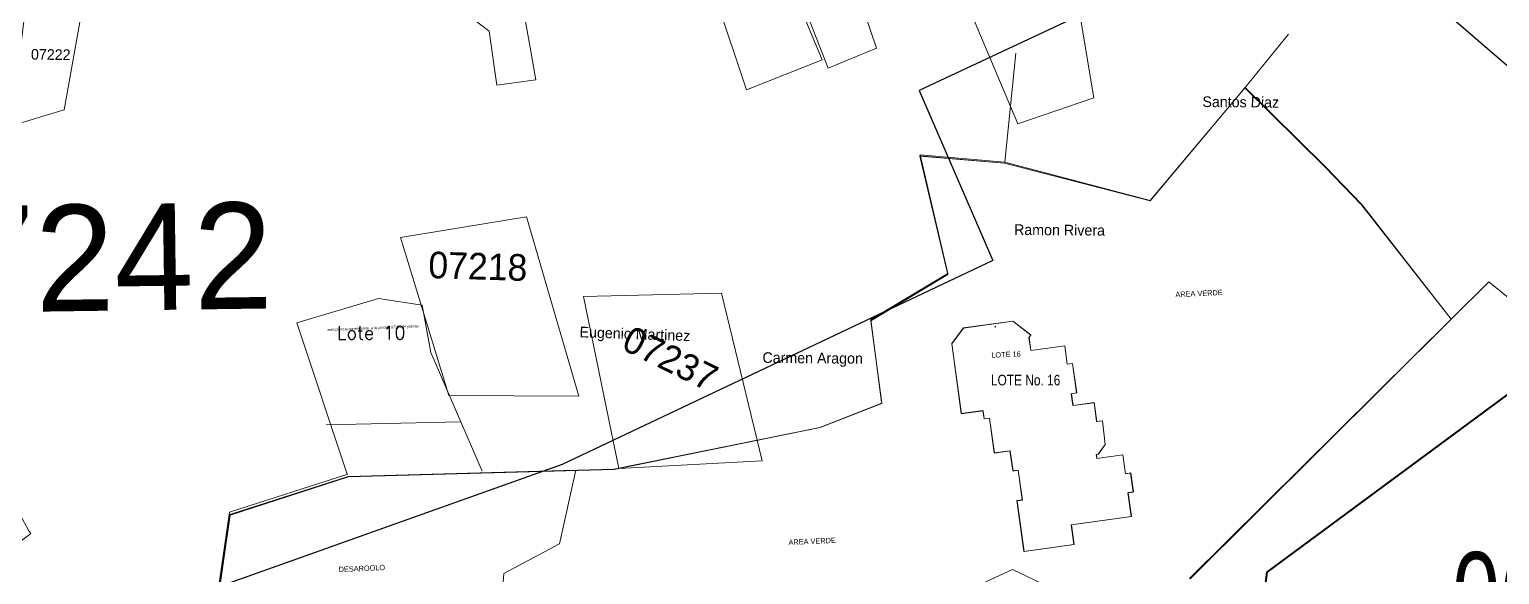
# Model space of a CAD drawing. Header units: inches. Extents: x 610851 to 630254, y 1234683 to 1264905.
# Drawn here: x 623685 to 623961.3, y 1244496.3 to 1244598.8 of the extents above; entities that cross this region are included whole.
import ezdxf
from ezdxf.enums import TextEntityAlignment as Align

# ---------------------------------------------------------------- set-up
doc = ezdxf.new("R2010")
doc.units = ezdxf.units.IN
doc.header["$MEASUREMENT"] = 0
doc.linetypes.add('HIDDEN', pattern=[3.75, 2.5, -1.25])
for name, color, linetype, lineweight in [('2', 7, 'Continuous', 0), ('Areas Administrativas', 7, 'Continuous', 0), ('BARANDAL', 3, 'Continuous', 0), ('Cajetin', 7, 'Continuous', 0), ('CONTORNOLevel 61', 7, 'Continuous', 0), ('Level 2', 7, 'Continuous', 0), ('Level 20', 7, 'Continuous', 0), ('Level 7', 7, 'Continuous', 0), ('Lote No 10', 4, 'Continuous', 0), ('Lotes de fase II', 7, 'Continuous', 0), ('Poligono', 7, 'Continuous', 0)]:
    doc.layers.add(name, color=color, linetype=linetype, lineweight=lineweight)
doc.styles.add('ARIAL', font='arial.ttf', dxfattribs={"height": 0.225})
doc.styles.add('style2', font='romans.shx')
doc.styles.add('Styledgn000', font='dgn000.shx')
doc.styles.add('Styledgn003', font='dgn003.shx')
doc.styles.add('Styledgn032', font='dgn032.shx')

msp = doc.modelspace()

# ---------------------------------------------------------------- linework, layer by layer
at = {"layer": '2', "color": 1, "linetype": 'Continuous', "lineweight": 0}
msp.add_line((623815.066, 1244549.208), (623822.728, 1244517.669), dxfattribs=at)
at = {"layer": '2', "color": 1, "linetype": 'Continuous', "lineweight": 0, "flags": 128}
for points in [[(623789.169, 1244548.533), (623815.066, 1244549.208)], [(623789.169, 1244548.533), (623795.81742, 1244516.21181)], [(623685.31675, 1244504.00224), (623684.94772, 1244504.52186), (623677.08058, 1244518.87065)], [(623795.81742, 1244516.21181), (623822.728, 1244517.669)], [(623669.564, 1244491.65), (623674.13, 1244495.437), (623685.31675, 1244504.00224)]]:
    msp.add_lwpolyline(points, dxfattribs=at)
at = {"layer": 'Areas Administrativas', "color": 6, "linetype": 'Continuous', "lineweight": 30, "flags": 128}
msp.add_lwpolyline([(624054.57282, 1244512.74341), (623927.36016, 1244622.51528), (623852.23171, 1244587.29013), (623866.0761, 1244555.34153), (623785.13966, 1244517.00322), (623710.59294, 1244490.37939), (623679.70929, 1244476.535), (623751.06116, 1244331.70136), (623643.50089, 1244284.84342), (623584.92846, 1244470.14528), (623548.73104, 1244573.18669), (623463.5238, 1244531.91256), (623450.74436, 1244312.53221), (623548.72005, 1244286.97333)], dxfattribs=at)
at = {"layer": 'BARANDAL', "color": 252, "linetype": 'HIDDEN', "ltscale": 0.0065, "true_color": 0x878787}
for centre in [(623866.48128, 1244542.82167), (623866.48128, 1244542.82167), (623866.48128, 1244542.82167), (623866.55015, 1244542.90664), (623866.55015, 1244542.90664), (623866.55015, 1244542.90664)]:
    msp.add_circle(centre, 0.05, dxfattribs=at)
at = {"layer": 'CONTORNOLevel 61', "color": 3, "linetype": 'Continuous', "lineweight": 40, "flags": 128}
msp.add_lwpolyline([(623570.15363, 1243925.40986), (623542.16944, 1244006.25312), (623595.02849, 1244048.22941), (623646.49183, 1244065.03491), (623672.76239, 1244110.41652), (623660.12543, 1244191.24297), (623668.87571, 1244209.91591), (623688.30919, 1244225.46269), (623676.6491, 1244261.99762), (623696.08258, 1244290.75916), (623898.96805, 1244349.05956), (623908.29613, 1244422.90676), (623917.62421, 1244496.75396), (623965.04188, 1244531.7342)], dxfattribs=at)
at = {"layer": 'Level 2', "color": 6, "linetype": 'Continuous', "lineweight": 0, "flags": 128}
for points in [[(623850.51167, 1244637.6373), (623852.70398, 1244632.28498), (623853.77849, 1244629.58063), (623855.31769, 1244630.22852), (623857.30157, 1244624.05968), (623853.18901, 1244622.73709), (623870.76889, 1244581.02287), (623885.059, 1244585.9017), (623880.50465, 1244613.33624), (623875.5915, 1244612.29594), (623871.42566, 1244621.16644), (623865.50575, 1244637.49652), (623860.74879, 1244635.86174), (623859.03722, 1244640.58282), (623850.51167, 1244637.6373)], [(623772.89558, 1244588.2552), (623780.17558, 1244589.2672), (623779.14858, 1244595.3832), (623777.38958, 1244605.2252), (623777.67458, 1244607.5092), (623765.67858, 1244606.3802), (623768.81858, 1244600.4602), (623771.43858, 1244598.4522), (623772.89558, 1244588.2552)], [(623772.89558, 1244588.2552), (623780.17558, 1244589.2672), (623779.14858, 1244595.3832), (623777.38958, 1244605.2252), (623777.67458, 1244607.5092), (623765.67858, 1244606.3802), (623768.81858, 1244600.4602), (623771.43858, 1244598.4522), (623772.89558, 1244588.2552)], [(623772.89558, 1244588.2552), (623780.17558, 1244589.2672), (623779.14858, 1244595.3832), (623777.38958, 1244605.2252), (623777.67458, 1244607.5092), (623765.67858, 1244606.3802), (623768.81858, 1244600.4602), (623771.43858, 1244598.4522), (623772.89558, 1244588.2552)], [(623903.1737, 1244495.45626), (623952.18982, 1244544.30645), (623935.35059, 1244565.80793), (623928.47017, 1244572.96121), (623913.41424, 1244587.79453), (623895.62563, 1244566.51124), (623868.27503, 1244573.59871), (623852.35121, 1244574.94664), (623857.60865, 1244552.69573), (623843.16545, 1244544.00846), (623845.23556, 1244528.44454), (623833.59581, 1244523.89977), (623794.8897, 1244516.01346), (623744.97438, 1244514.66713), (623722.74531, 1244507.47717), (623718.99029, 1244481.34277)], [(623903.1737, 1244495.45626), (623952.18982, 1244544.30645), (623935.35059, 1244565.80793), (623928.47017, 1244572.96121), (623913.41424, 1244587.79453), (623895.62563, 1244566.51124), (623868.27503, 1244573.59871), (623852.35121, 1244574.94664), (623857.60865, 1244552.69573), (623843.16545, 1244544.00846), (623845.23556, 1244528.44454), (623833.59581, 1244523.89977), (623794.8897, 1244516.01346), (623744.97438, 1244514.66713), (623722.74531, 1244507.47717), (623718.99029, 1244481.34277)], [(623903.1737, 1244495.45626), (623952.18982, 1244544.30645), (623935.35059, 1244565.80793), (623928.47017, 1244572.96121), (623913.41424, 1244587.79453), (623895.62563, 1244566.51124), (623868.27503, 1244573.59871), (623852.35121, 1244574.94664), (623857.60865, 1244552.69573), (623843.16545, 1244544.00846), (623845.23556, 1244528.44454), (623833.59581, 1244523.89977), (623794.8897, 1244516.01346), (623744.97438, 1244514.66713), (623722.74531, 1244507.47717), (623718.99029, 1244481.34277)]]:
    msp.add_lwpolyline(points, dxfattribs=at)
at = {"layer": 'Level 2', "color": 1, "linetype": 'Continuous', "lineweight": 0, "flags": 128}
for points in [[(623808.18436, 1244622.10652), (623819.77436, 1244587.40452), (623834.01436, 1244593.06652), (623819.99436, 1244626.65452), (623808.18436, 1244622.10652)], [(623838.80258, 1244611.1282), (623828.94258, 1244607.3782), (623835.10258, 1244591.4782), (623844.21258, 1244595.2182), (623838.80258, 1244611.1282)], [(623838.80258, 1244611.1282), (623828.94258, 1244607.3782), (623835.10258, 1244591.4782), (623844.21258, 1244595.2182), (623838.80258, 1244611.1282)], [(623838.80258, 1244611.1282), (623828.94258, 1244607.3782), (623835.10258, 1244591.4782), (623844.21258, 1244595.2182), (623838.80258, 1244611.1282)], [(623681.59558, 1244580.6712), (623691.58758, 1244583.6322), (623694.81458, 1244601.8842), (623684.06958, 1244600.8162), (623681.59558, 1244580.6712)], [(623681.59558, 1244580.6712), (623691.58758, 1244583.6322), (623694.81458, 1244601.8842), (623684.06958, 1244600.8162), (623681.59558, 1244580.6712)], [(623681.59558, 1244580.6712), (623691.58758, 1244583.6322), (623694.81458, 1244601.8842), (623684.06958, 1244600.8162), (623681.59558, 1244580.6712)], [(623763.82954, 1244529.9252), (623788.27954, 1244529.8192), (623778.41954, 1244563.5552), (623754.73654, 1244559.6662), (623763.82954, 1244529.9252)], [(623763.82954, 1244529.9252), (623788.27954, 1244529.8192), (623778.41954, 1244563.5552), (623754.73654, 1244559.6662), (623763.82954, 1244529.9252)], [(623763.82954, 1244529.9252), (623788.27954, 1244529.8192), (623778.41954, 1244563.5552), (623754.73654, 1244559.6662), (623763.82954, 1244529.9252)]]:
    msp.add_lwpolyline(points, dxfattribs=at)
at = {"layer": 'Level 20', "color": 2, "linetype": 'Continuous', "lineweight": 0, "ltscale": 0.1, "true_color": 0xf0f000, "flags": 128}
msp.add_lwpolyline([(623903.13192, 1244495.46157), (623952.17152, 1244544.28744), (623935.3418, 1244565.79855), (623928.46327, 1244572.95441), (623913.41424, 1244587.79453), (623895.61659, 1244566.51971), (623868.26957, 1244573.61803), (623852.34401, 1244574.97322), (623857.59128, 1244552.71968), (623843.14453, 1244544.03865), (623845.21034, 1244528.47522), (623833.56707, 1244523.93474), (623794.85795, 1244516.06697), (623744.94262, 1244514.74249), (623722.70951, 1244507.561), (623718.94218, 1244481.4293)], dxfattribs=at)
msp.add_lwpolyline([(623903.13192, 1244495.46157), (623952.17152, 1244544.28744), (623935.3418, 1244565.79855), (623928.46327, 1244572.95441), (623913.41424, 1244587.79453), (623895.61659, 1244566.51971), (623868.26957, 1244573.61803), (623852.34401, 1244574.97322), (623857.59128, 1244552.71968), (623843.14453, 1244544.03865), (623845.21034, 1244528.47522), (623833.56707, 1244523.93474), (623794.85795, 1244516.06697), (623744.94262, 1244514.74249), (623722.70951, 1244507.561), (623718.94218, 1244481.4293)], dxfattribs=at)
msp.add_lwpolyline([(623903.13192, 1244495.46157), (623952.17152, 1244544.28744), (623935.3418, 1244565.79855), (623928.46327, 1244572.95441), (623913.41424, 1244587.79453), (623895.61659, 1244566.51971), (623868.26957, 1244573.61803), (623852.34401, 1244574.97322), (623857.59128, 1244552.71968), (623843.14453, 1244544.03865), (623845.21034, 1244528.47522), (623833.56707, 1244523.93474), (623794.85795, 1244516.06697), (623744.94262, 1244514.74249), (623722.70951, 1244507.561), (623718.94218, 1244481.4293)], dxfattribs=at)
at = {"layer": 'Level 20', "color": 2, "lineweight": 0, "true_color": 0xf0f000, "flags": 128}
for points in [[(623871.98048, 1244500.62215), (623881.37423, 1244501.93466), (623880.85531, 1244505.64859), (623892.14564, 1244507.22609), (623891.52294, 1244511.6828), (623892.5186, 1244511.8219), (623892.02069, 1244515.3873), (623891.02474, 1244515.24846), (623890.52662, 1244518.81353), (623885.6381, 1244518.1305), (623885.53639, 1244518.85843), (623885.89751, 1244518.90888), (623887.21045, 1244520.75894), (623886.68568, 1244525.19341), (623885.61226, 1244525.04343), (623885.11411, 1244528.60878), (623881.14763, 1244528.05459), (623880.83628, 1244530.28295), (623881.83225, 1244530.4221), (623881.05737, 1244535.96796), (623880.06113, 1244535.82904), (623879.57657, 1244539.29705), (623873.20876, 1244538.40668), (623872.8679, 1244540.84626), (623873.22081, 1244541.31381), (623869.81032, 1244543.88809), (623860.56461, 1244542.59626), (623858.34324, 1244539.65332), (623860.17895, 1244526.51496), (623864.23951, 1244527.0823), (623864.45424, 1244525.54546), (623865.44462, 1244525.68384), (623866.36095, 1244519.12562), (623869.3301, 1244519.5412), (623869.86676, 1244515.7502), (623870.85714, 1244515.88858), (623871.63855, 1244510.29597), (623870.64817, 1244510.1576), (623871.98048, 1244500.62215)], [(623871.98048, 1244500.62215), (623881.37423, 1244501.93466), (623880.85531, 1244505.64859), (623892.14564, 1244507.22609), (623891.52294, 1244511.6828), (623892.5186, 1244511.8219), (623892.02069, 1244515.3873), (623891.02474, 1244515.24846), (623890.52662, 1244518.81353), (623885.6381, 1244518.1305), (623885.53639, 1244518.85843), (623885.89751, 1244518.90888), (623887.21045, 1244520.75894), (623886.68568, 1244525.19341), (623885.61226, 1244525.04343), (623885.11411, 1244528.60878), (623881.14763, 1244528.05459), (623880.83628, 1244530.28295), (623881.83225, 1244530.4221), (623881.05737, 1244535.96796), (623880.06113, 1244535.82904), (623879.57657, 1244539.29705), (623873.20876, 1244538.40668), (623872.8679, 1244540.84626), (623873.22081, 1244541.31381), (623869.81032, 1244543.88809), (623860.56461, 1244542.59626), (623858.34324, 1244539.65332), (623860.17895, 1244526.51496), (623864.23951, 1244527.0823), (623864.45424, 1244525.54546), (623865.44462, 1244525.68384), (623866.36095, 1244519.12562), (623869.3301, 1244519.5412), (623869.86676, 1244515.7502), (623870.85714, 1244515.88858), (623871.63855, 1244510.29597), (623870.64817, 1244510.1576), (623871.98048, 1244500.62215)], [(623871.98048, 1244500.62215), (623881.37423, 1244501.93466), (623880.85531, 1244505.64859), (623892.14564, 1244507.22609), (623891.52294, 1244511.6828), (623892.5186, 1244511.8219), (623892.02069, 1244515.3873), (623891.02474, 1244515.24846), (623890.52662, 1244518.81353), (623885.6381, 1244518.1305), (623885.53639, 1244518.85843), (623885.89751, 1244518.90888), (623887.21045, 1244520.75894), (623886.68568, 1244525.19341), (623885.61226, 1244525.04343), (623885.11411, 1244528.60878), (623881.14763, 1244528.05459), (623880.83628, 1244530.28295), (623881.83225, 1244530.4221), (623881.05737, 1244535.96796), (623880.06113, 1244535.82904), (623879.57657, 1244539.29705), (623873.20876, 1244538.40668), (623872.8679, 1244540.84626), (623873.22081, 1244541.31381), (623869.81032, 1244543.88809), (623860.56461, 1244542.59626), (623858.34324, 1244539.65332), (623860.17895, 1244526.51496), (623864.23951, 1244527.0823), (623864.45424, 1244525.54546), (623865.44462, 1244525.68384), (623866.36095, 1244519.12562), (623869.3301, 1244519.5412), (623869.86676, 1244515.7502), (623870.85714, 1244515.88858), (623871.63855, 1244510.29597), (623870.64817, 1244510.1576), (623871.98048, 1244500.62215)], [(623730.65035, 1244471.13091), (623772.05582, 1244473.19757), (623773.71901, 1244490.90409), (623774.17181, 1244496.4576), (623784.63579, 1244502.07334), (623787.6935, 1244515.87687), (623744.94262, 1244514.74249), (623722.70951, 1244507.561), (623718.94218, 1244481.4293), (623730.65035, 1244471.13091)], [(623730.65035, 1244471.13091), (623772.05582, 1244473.19757), (623773.71901, 1244490.90409), (623774.17181, 1244496.4576), (623784.63579, 1244502.07334), (623787.6935, 1244515.87687), (623744.94262, 1244514.74249), (623722.70951, 1244507.561), (623718.94218, 1244481.4293), (623730.65035, 1244471.13091)], [(623730.65035, 1244471.13091), (623772.05582, 1244473.19757), (623773.71901, 1244490.90409), (623774.17181, 1244496.4576), (623784.63579, 1244502.07334), (623787.6935, 1244515.87687), (623744.94262, 1244514.74249), (623722.70951, 1244507.561), (623718.94218, 1244481.4293), (623730.65035, 1244471.13091)], [(623856.08486, 1244467.14739), (623858.47051, 1244469.54916), (623865.9127, 1244474.65327), (623876.61742, 1244480.07723), (623879.71157, 1244481.41201), (623880.91436, 1244491.91954), (623869.76369, 1244497.21474), (623855.00041, 1244490.43154), (623849.2593, 1244484.7541), (623856.08486, 1244467.14739)], [(623856.08486, 1244467.14739), (623858.47051, 1244469.54916), (623865.9127, 1244474.65327), (623876.61742, 1244480.07723), (623879.71157, 1244481.41201), (623880.91436, 1244491.91954), (623869.76369, 1244497.21474), (623855.00041, 1244490.43154), (623849.2593, 1244484.7541), (623856.08486, 1244467.14739)], [(623856.08486, 1244467.14739), (623858.47051, 1244469.54916), (623865.9127, 1244474.65327), (623876.61742, 1244480.07723), (623879.71157, 1244481.41201), (623880.91436, 1244491.91954), (623869.76369, 1244497.21474), (623855.00041, 1244490.43154), (623849.2593, 1244484.7541), (623856.08486, 1244467.14739)]]:
    msp.add_lwpolyline(points, dxfattribs=at)
at = {"layer": 'Lote No 10', "color": 5, "linetype": 'Continuous', "lineweight": 0, "ltscale": 0.1}
for p, q in [((623735.27015, 1244543.6239), (623750.65929, 1244548.15578)), ((623735.27015, 1244543.6239), (623750.65929, 1244548.15578)), ((623735.27015, 1244543.6239), (623750.65929, 1244548.15578)), ((623750.65929, 1244548.15578), (623758.86021, 1244546.91086)), ((623750.65929, 1244548.15578), (623758.86021, 1244546.91086)), ((623750.65929, 1244548.15578), (623758.86021, 1244546.91086)), ((623758.86021, 1244546.91086), (623760.44024, 1244538.04961)), ((623758.86021, 1244546.91086), (623760.44024, 1244538.04961)), ((623758.86021, 1244546.91086), (623760.44024, 1244538.04961)), ((623744.77533, 1244515.16573), (623735.27015, 1244543.6239)), ((623744.77533, 1244515.16573), (623735.27015, 1244543.6239)), ((623744.77533, 1244515.16573), (623735.27015, 1244543.6239)), ((623760.44024, 1244538.04961), (623770.08618, 1244515.73282)), ((623760.44024, 1244538.04961), (623770.08618, 1244515.73282)), ((623760.44024, 1244538.04961), (623770.08618, 1244515.73282)), ((623766.13018, 1244525.01282), (623740.81933, 1244524.44573)), ((623766.13018, 1244525.01282), (623740.81933, 1244524.44573)), ((623766.13018, 1244525.01282), (623740.81933, 1244524.44573))]:
    msp.add_line(p, q, dxfattribs=at)
at = {"layer": 'Lotes de fase II', "color": 6, "ltscale": 0.1, "flags": 128}
msp.add_lwpolyline([(623871.90106, 1244500.63783), (623881.29749, 1244501.93105), (623880.7862, 1244505.64603), (623892.07975, 1244507.20034), (623891.4662, 1244511.65832), (623892.46214, 1244511.79538), (623891.97156, 1244515.3618), (623890.97533, 1244515.225), (623890.48453, 1244518.79108), (623885.59461, 1244518.11809), (623885.4944, 1244518.84623), (623885.85562, 1244518.89594), (623887.17236, 1244520.7433), (623886.6567, 1244525.17884), (623885.58298, 1244525.03106), (623885.09214, 1244528.59743), (623881.12454, 1244528.05139), (623880.81777, 1244530.28038), (623881.81402, 1244530.41749), (623881.05053, 1244535.96493), (623880.05401, 1244535.82805), (623879.57657, 1244539.29705), (623873.20694, 1244538.41977), (623872.87109, 1244540.86003), (623873.22496, 1244541.32686), (623869.81977, 1244543.90814), (623860.57143, 1244542.6353), (623858.34402, 1244539.69693), (623860.15274, 1244526.55482), (623864.21446, 1244527.11383), (623864.42603, 1244525.57655), (623865.41669, 1244525.71289), (623866.31954, 1244519.1528), (623869.28955, 1244519.56229), (623869.81842, 1244515.77019), (623870.80908, 1244515.90653), (623871.579, 1244510.31234), (623870.58834, 1244510.17599), (623871.90106, 1244500.63783)], dxfattribs=at)
msp.add_lwpolyline([(623871.90106, 1244500.63783), (623881.29749, 1244501.93105), (623880.7862, 1244505.64603), (623892.07975, 1244507.20034), (623891.4662, 1244511.65832), (623892.46214, 1244511.79538), (623891.97156, 1244515.3618), (623890.97533, 1244515.225), (623890.48453, 1244518.79108), (623885.59461, 1244518.11809), (623885.4944, 1244518.84623), (623885.85562, 1244518.89594), (623887.17236, 1244520.7433), (623886.6567, 1244525.17884), (623885.58298, 1244525.03106), (623885.09214, 1244528.59743), (623881.12454, 1244528.05139), (623880.81777, 1244530.28038), (623881.81402, 1244530.41749), (623881.05053, 1244535.96493), (623880.05401, 1244535.82805), (623879.57657, 1244539.29705), (623873.20694, 1244538.41977), (623872.87109, 1244540.86003), (623873.22496, 1244541.32686), (623869.81977, 1244543.90814), (623860.57143, 1244542.6353), (623858.34402, 1244539.69693), (623860.15274, 1244526.55482), (623864.21446, 1244527.11383), (623864.42603, 1244525.57655), (623865.41669, 1244525.71289), (623866.31954, 1244519.1528), (623869.28955, 1244519.56229), (623869.81842, 1244515.77019), (623870.80908, 1244515.90653), (623871.579, 1244510.31234), (623870.58834, 1244510.17599), (623871.90106, 1244500.63783)], dxfattribs=at)
msp.add_lwpolyline([(623871.90106, 1244500.63783), (623881.29749, 1244501.93105), (623880.7862, 1244505.64603), (623892.07975, 1244507.20034), (623891.4662, 1244511.65832), (623892.46214, 1244511.79538), (623891.97156, 1244515.3618), (623890.97533, 1244515.225), (623890.48453, 1244518.79108), (623885.59461, 1244518.11809), (623885.4944, 1244518.84623), (623885.85562, 1244518.89594), (623887.17236, 1244520.7433), (623886.6567, 1244525.17884), (623885.58298, 1244525.03106), (623885.09214, 1244528.59743), (623881.12454, 1244528.05139), (623880.81777, 1244530.28038), (623881.81402, 1244530.41749), (623881.05053, 1244535.96493), (623880.05401, 1244535.82805), (623879.57657, 1244539.29705), (623873.20694, 1244538.41977), (623872.87109, 1244540.86003), (623873.22496, 1244541.32686), (623869.81977, 1244543.90814), (623860.57143, 1244542.6353), (623858.34402, 1244539.69693), (623860.15274, 1244526.55482), (623864.21446, 1244527.11383), (623864.42603, 1244525.57655), (623865.41669, 1244525.71289), (623866.31954, 1244519.1528), (623869.28955, 1244519.56229), (623869.81842, 1244515.77019), (623870.80908, 1244515.90653), (623871.579, 1244510.31234), (623870.58834, 1244510.17599), (623871.90106, 1244500.63783)], dxfattribs=at)
at = {"layer": 'Poligono', "color": 6, "linetype": 'Continuous', "ltscale": 0.1}
for p, q in [((623913.50601, 1244587.8716), (623921.60086, 1244597.85985)), ((623913.50601, 1244587.8716), (623921.60086, 1244597.85985)), ((623913.50601, 1244587.8716), (623921.60086, 1244597.85985)), ((623870.4034, 1244594.27925), (623868.33232, 1244573.78785)), ((623870.4034, 1244594.27925), (623868.33232, 1244573.78785)), ((623870.4034, 1244594.27925), (623868.33232, 1244573.78785)), ((623913.50601, 1244587.8716), (623895.6647, 1244566.63338)), ((623913.50601, 1244587.8716), (623895.6647, 1244566.63338)), ((623913.50601, 1244587.8716), (623895.6647, 1244566.63338)), ((623928.52453, 1244573.0006), (623913.50601, 1244587.8716)), ((623928.52453, 1244573.0006), (623913.50601, 1244587.8716)), ((623928.52453, 1244573.0006), (623913.50601, 1244587.8716)), ((623868.33232, 1244573.78785), (623852.40958, 1244575.17575)), ((623852.40958, 1244575.17575), (623857.61113, 1244552.91147)), ((623868.33232, 1244573.78785), (623852.40958, 1244575.17575)), ((623852.40958, 1244575.17575), (623857.61113, 1244552.91147)), ((623868.33232, 1244573.78785), (623852.40958, 1244575.17575)), ((623852.40958, 1244575.17575), (623857.61113, 1244552.91147)), ((623895.6647, 1244566.63338), (623868.33232, 1244573.78785)), ((623895.6647, 1244566.63338), (623868.33232, 1244573.78785)), ((623895.6647, 1244566.63338), (623868.33232, 1244573.78785)), ((623935.38835, 1244565.83063), (623928.52453, 1244573.0006)), ((623935.38835, 1244565.83063), (623928.52453, 1244573.0006)), ((623935.38835, 1244565.83063), (623928.52453, 1244573.0006)), ((623952.17385, 1244544.285), (623935.38835, 1244565.83063)), ((623952.17385, 1244544.285), (623935.38835, 1244565.83063)), ((623952.17385, 1244544.285), (623935.38835, 1244565.83063)), ((623857.61113, 1244552.91147), (623843.14658, 1244544.26013)), ((623857.61113, 1244552.91147), (623843.14658, 1244544.26013)), ((623857.61113, 1244552.91147), (623843.14658, 1244544.26013)), ((623959.27482, 1244551.32604), (623952.17385, 1244544.285)), ((623959.27482, 1244551.32604), (623952.17385, 1244544.285)), ((623959.27482, 1244551.32604), (623952.17385, 1244544.285)), ((623980.59073, 1244533.93226), (623959.27482, 1244551.32604)), ((623980.59073, 1244533.93226), (623959.27482, 1244551.32604)), ((623980.59073, 1244533.93226), (623959.27482, 1244551.32604)), ((623843.14658, 1244544.26013), (623845.18042, 1244528.69249)), ((623843.14658, 1244544.26013), (623845.18042, 1244528.69249)), ((623843.14658, 1244544.26013), (623845.18042, 1244528.69249)), ((623903.03408, 1244495.55995), (623952.17385, 1244544.285)), ((623903.03408, 1244495.55995), (623952.17385, 1244544.285)), ((623903.03408, 1244495.55995), (623952.17385, 1244544.285)), ((623903.03408, 1244495.55995), (623952.17385, 1244544.285)), ((623903.03408, 1244495.55995), (623952.17385, 1244544.285)), ((623744.88471, 1244515.16573), (623722.63689, 1244508.02992)), ((623744.88471, 1244515.16573), (623722.63689, 1244508.02992)), ((623744.88471, 1244515.16573), (623722.63689, 1244508.02992)), ((623722.63689, 1244508.02992), (623718.8159, 1244481.90601)), ((623722.63689, 1244508.02992), (623718.8159, 1244481.90601)), ((623722.63689, 1244508.02992), (623718.8159, 1244481.90601))]:
    msp.add_line(p, q, dxfattribs=at)

# ---------------------------------------------------------------- texts
at = {"layer": 'Cajetin', "color": 7, "linetype": 'Continuous', "lineweight": 13, "style": 'style2'}
msp.add_text('Lote 10', height=2.474667, dxfattribs=at).set_placement((623742.80348, 1244541.71358), align=Align.MIDDLE_LEFT)
msp.add_text('Lote 10', height=2.474667, dxfattribs=at).set_placement((623742.80348, 1244541.71358), align=Align.MIDDLE_LEFT)
msp.add_text('Lote 10', height=2.474667, dxfattribs=at).set_placement((623742.80348, 1244541.71358), align=Align.MIDDLE_LEFT)
at = {"layer": 'Level 20', "color": 2, "linetype": 'Continuous', "lineweight": 0, "true_color": 0xf0f000, "style": 'Styledgn000'}
for s, p in [('AREA VERDE     ', (623905.77866, 1244549.17859)), ('AREA VERDE     ', (623905.77866, 1244549.17859)), ('AREA VERDE     ', (623905.77866, 1244549.17859)), ('LOTE 16', (623868.55203, 1244537.65142)), ('LOTE 16', (623868.55203, 1244537.65142)), ('LOTE 16', (623868.55203, 1244537.65142)), ('AREA VERDE     ', (623833.0749, 1244502.58851)), ('AREA VERDE     ', (623833.0749, 1244502.58851)), ('AREA VERDE     ', (623833.0749, 1244502.58851)), ('DESAROOLO ', (623747.69729, 1244497.44238)), ('DESAROOLO ', (623747.69729, 1244497.44238)), ('DESAROOLO ', (623747.69729, 1244497.44238))]:
    msp.add_text(s, height=1, rotation=2.6168758, dxfattribs=at).set_placement(p, align=Align.MIDDLE_CENTER)
at = {"layer": 'Level 7', "color": 7, "linetype": 'Continuous', "lineweight": 0}
for s, height, rotation, style, p in [('07222', 1.999998, 359.3, 'Styledgn032', (623689.0521, 1244594.04685)), ('07222', 1.999998, 359.3, 'Styledgn032', (623689.0521, 1244594.04685)), ('07222', 1.999998, 359.3, 'Styledgn032', (623689.0521, 1244594.04685)), ('Santos Diaz', 1.999998, 359.5, 'Styledgn000', (623912.66489, 1244585.11866)), ('Santos Diaz', 1.999998, 359.5, 'Styledgn000', (623912.66489, 1244585.11866)), ('Santos Diaz', 1.999998, 359.5, 'Styledgn000', (623912.66489, 1244585.11866)), ('07242', 19.999998, 0.8, 'Styledgn032', (623693.54237, 1244555.80168)), ('07242', 19.999998, 0.8, 'Styledgn032', (623693.54237, 1244555.80168)), ('07242', 19.999998, 0.8, 'Styledgn032', (623693.54237, 1244555.80168)), ('Ramon Rivera', 1.999998, 359.5, 'Styledgn000', (623878.60595, 1244561.0567)), ('Ramon Rivera', 1.999998, 359.5, 'Styledgn000', (623878.60595, 1244561.0567)), ('Ramon Rivera', 1.999998, 359.5, 'Styledgn000', (623878.60595, 1244561.0567)), ('07218', 4.999998, 358.3, 'Styledgn032', (623769.31261, 1244554.24664)), ('07218', 4.999998, 358.3, 'Styledgn032', (623769.31261, 1244554.24664)), ('07218', 4.999998, 358.3, 'Styledgn032', (623769.31261, 1244554.24664)), ('esta parcela corresponde  a la parcela o7218 de pelican', 0.5, 2.4000111, 'Styledgn003', (623749.64739, 1244542.66927)), ('esta parcela corresponde  a la parcela o7218 de pelican', 0.5, 2.4000111, 'Styledgn003', (623749.64739, 1244542.66927)), ('esta parcela corresponde  a la parcela o7218 de pelican', 0.5, 2.4000111, 'Styledgn003', (623749.64739, 1244542.66927)), ('Eugenio Martinez', 1.999998, 358, 'Styledgn000', (623798.82065, 1244541.52976)), ('Eugenio Martinez', 1.999998, 358, 'Styledgn000', (623798.82065, 1244541.52976)), ('Eugenio Martinez', 1.999998, 358, 'Styledgn000', (623798.82065, 1244541.52976)), ('07237', 4.999998, 333.8, 'Styledgn032', (623805.48826, 1244536.90237)), ('Carmen Aragon', 1.999998, 359.5, 'Styledgn000', (623832.21879, 1244536.9953)), ('Carmen Aragon', 1.999998, 359.5, 'Styledgn000', (623832.21879, 1244536.9953)), ('Carmen Aragon', 1.999998, 359.5, 'Styledgn000', (623832.21879, 1244536.9953))]:
    msp.add_text(s, height=height, rotation=rotation, dxfattribs=dict(at, style=style)).set_placement(p, align=Align.MIDDLE_CENTER)
at = {"layer": 'Level 7', "color": 7, "linetype": 'Continuous', "lineweight": 0, "style": 'Styledgn003', "width": 0.75}
msp.add_text('06201', height=16.000002, dxfattribs=at).set_placement((623974.73883, 1244492.50721), align=Align.MIDDLE_CENTER)
msp.add_text('06201', height=16.000002, dxfattribs=at).set_placement((623974.73883, 1244492.50721), align=Align.MIDDLE_CENTER)
msp.add_text('06201', height=16.000002, dxfattribs=at).set_placement((623974.73883, 1244492.50721), align=Align.MIDDLE_CENTER)
at = {"layer": 'Lotes de fase II', "color": 3, "linetype": 'Continuous', "style": 'ARIAL', "width": 0.8}
msp.add_text('LOTE No. 16', height=2, dxfattribs=at).set_placement((623865.71656, 1244531.83855))
msp.add_text('LOTE No. 16', height=2, dxfattribs=at).set_placement((623865.71656, 1244531.83855))
msp.add_text('LOTE No. 16', height=2, dxfattribs=at).set_placement((623865.71656, 1244531.83855))

doc.saveas('drawing.dxf')
